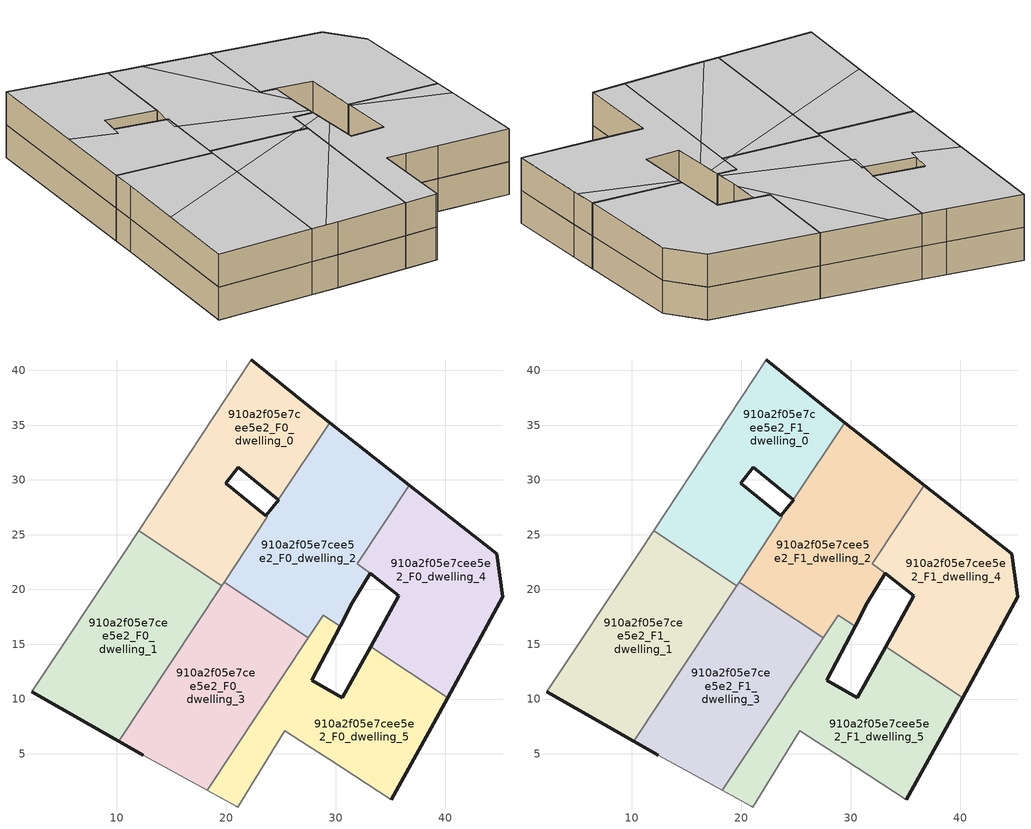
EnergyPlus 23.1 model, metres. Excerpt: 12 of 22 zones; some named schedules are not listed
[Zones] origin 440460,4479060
910a2f05e7cee5e2_F0_dwelling_0
 floor ground (EU_floor_Construction): 23.74,26.63 23.62,26.73 19.95,29.7 21.09,31.15 24.77,28.19 29.43,35.23 27.73,36.57 22.27,40.95 12.01,25.34 19.58,20.33 z0
 wall outside (EU_wall_Construction): 22.27,40.95 27.73,36.57 29.43,35.23 / 24.77,28.19 21.09,31.15 19.95,29.7 23.62,26.73 z0:3
 wall to 910a2f05e7cee5e2_F0_dwelling_1 (EU_wall_Construction): 19.58,20.33 12.01,25.34 z0:3
 wall adiabatic (EU_wall_Construction): 12.01,25.34 22.27,40.95 z0:3
 wall to 910a2f05e7cee5e2_F0_dwelling_2 (EU_wall_Construction): 29.43,35.23 24.77,28.19 / 23.62,26.73 23.74,26.63 19.81,20.68 z0:3
 wall to 910a2f05e7cee5e2_F0_dwelling_3 (EU_wall_Construction): 19.81,20.68 19.58,20.33 z0:3
910a2f05e7cee5e2_F0_dwelling_1
 floor ground (EU_floor_Construction): 10.2,6.16 19.58,20.33 12.01,25.34 10.69,23.33 2.24,10.67 z0
 wall outside (EU_wall_Construction): 10.2,6.16 2.24,10.67 z0:3
 wall adiabatic (EU_wall_Construction): 2.24,10.67 10.69,23.33 12.01,25.34 z0:3
 wall to 910a2f05e7cee5e2_F0_dwelling_3 (EU_wall_Construction): 19.58,20.33 10.2,6.16 z0:3
910a2f05e7cee5e2_F0_dwelling_2
 floor ground (EU_floor_Construction): 31.53,18.77 33.13,21.47 31.98,22.36 36.71,29.51 29.43,35.23 24.78,28.18 23.62,26.73 23.74,26.63 19.81,20.68 27.5,15.59 28.87,17.66 30.4,16.64 z0
 wall outside (EU_wall_Construction): 23.62,26.73 24.78,28.18 / 29.43,35.23 36.71,29.51 / 33.13,21.47 31.53,18.77 30.4,16.64 z0:3; 24.77,28.19,3 24.78,28.18,0 24.77,28.19,0
 wall to 910a2f05e7cee5e2_F0_dwelling_4 (EU_wall_Construction): 36.71,29.51 31.98,22.36 33.13,21.47 z0:3
 wall to 910a2f05e7cee5e2_F0_dwelling_5 (EU_wall_Construction): 30.4,16.64 28.87,17.66 27.5,15.59 z0:3
 wall to 910a2f05e7cee5e2_F0_dwelling_3 (EU_wall_Construction): 27.5,15.59 19.81,20.68 z0:3
910a2f05e7cee5e2_F0_dwelling_3
 floor ground (EU_floor_Construction): 18.29,1.67 27.5,15.59 19.81,20.68 10.2,6.16 12.44,4.89 z0
 wall outside (EU_wall_Construction): 12.44,4.89 10.2,6.16 z0:3
 wall adiabatic (EU_wall_Construction): 18.29,1.67 12.44,4.89 z0:3
 wall to 910a2f05e7cee5e2_F0_dwelling_5 (EU_wall_Construction): 27.5,15.59 18.29,1.67 z0:3
910a2f05e7cee5e2_F0_dwelling_4
 floor ground (EU_floor_Construction): 40.23,10.14 45.26,19.32 44.69,23.24 36.71,29.51 31.98,22.36 35.76,19.42 33.19,14.79 z0
 wall outside (EU_wall_Construction): 33.19,14.79 35.76,19.42 33.13,21.47 / 36.71,29.51 44.69,23.24 45.26,19.32 40.23,10.14 z0:3
 wall to 910a2f05e7cee5e2_F0_dwelling_5 (EU_wall_Construction): 40.23,10.14 33.19,14.79 z0:3
910a2f05e7cee5e2_F0_dwelling_5
 floor ground (EU_floor_Construction): 35.08,0.82 38.94,7.79 40.23,10.14 33.19,14.79 30.61,10.14 27.8,11.72 30.4,16.64 28.87,17.66 18.29,1.67 20.92,0.23 21.05,0.15 25.34,7.12 26.89,6.11 29.4,4.49 z0
 wall outside (EU_wall_Construction): 30.4,16.64 27.8,11.72 30.61,10.14 33.19,14.79 / 40.23,10.14 38.94,7.79 35.08,0.82 z0:3
 wall adiabatic (EU_wall_Construction): 35.08,0.82 29.4,4.49 26.89,6.11 25.34,7.12 21.05,0.15 20.92,0.23 18.29,1.67 z0:3
910a2f05e7cee5e2_F1_dwelling_0
 floor to 910a2f05e7cee5e2_F0_dwelling_0 (EU_floor_Construction): 23.74,26.63 23.62,26.73 19.95,29.7 21.09,31.15 24.77,28.19 29.43,35.23 27.73,36.57 22.27,40.95 12.01,25.34 19.58,20.33 z3
 wall outside (EU_wall_Construction): 22.27,40.95 27.73,36.57 29.43,35.23 / 24.77,28.19 21.09,31.15 19.95,29.7 23.62,26.73 z3:6
 wall to 910a2f05e7cee5e2_F1_dwelling_1 (EU_wall_Construction): 19.58,20.33 12.01,25.34 z3:6
 wall adiabatic (EU_wall_Construction): 12.01,25.34 22.27,40.95 z3:6
 wall to 910a2f05e7cee5e2_F1_dwelling_2 (EU_wall_Construction): 29.43,35.23 24.77,28.19 / 23.62,26.73 23.74,26.63 19.81,20.68 z3:6
 wall to 910a2f05e7cee5e2_F1_dwelling_3 (EU_wall_Construction): 19.81,20.68 19.58,20.33 z3:6
 ceiling to 910a2f05e7cee5e2_F2_dwelling_1 (EU_floor_Construction): 19.95,29.7 23.62,26.73 22.63,25.48 22.84,25.27 19.58,20.33 12.01,25.34 16.43,32.07 19.36,28.95 z6
 ceiling to 910a2f05e7cee5e2_F2_dwelling_0 (EU_floor_Construction): 27.73,36.57 29.43,35.23 24.77,28.19 21.09,31.15 19.95,29.7 19.36,28.96 16.43,32.07 22.27,40.95 z6; 23.74,26.63 22.84,25.27 22.63,25.48 23.62,26.73 z6
 roof outside (EU_roof_Construction): 19.95,29.7 23.62,26.73 22.63,25.48 23.62,26.73 19.95,29.7 19.36,28.95 16.43,32.07 19.36,28.96 z6
910a2f05e7cee5e2_F1_dwelling_1
 floor to 910a2f05e7cee5e2_F0_dwelling_1 (EU_floor_Construction): 10.2,6.16 19.58,20.33 12.01,25.34 10.69,23.33 2.24,10.67 z3
 wall outside (EU_wall_Construction): 10.2,6.16 2.24,10.67 z3:6
 wall adiabatic (EU_wall_Construction): 2.24,10.67 10.69,23.33 12.01,25.34 z3:6
 wall to 910a2f05e7cee5e2_F1_dwelling_3 (EU_wall_Construction): 19.58,20.33 10.2,6.16 z3:6
 ceiling to 910a2f05e7cee5e2_F2_dwelling_2 (EU_floor_Construction): 17.23,16.79 10.2,6.16 2.24,10.67 6.82,17.53 z6
 ceiling to 910a2f05e7cee5e2_F2_dwelling_1 (EU_floor_Construction): 19.58,20.33 17.23,16.79 6.82,17.53 10.69,23.33 12.01,25.34 z6
910a2f05e7cee5e2_F1_dwelling_2
 floor to 910a2f05e7cee5e2_F0_dwelling_2 (EU_floor_Construction): 31.53,18.77 33.13,21.47 31.98,22.36 36.71,29.51 29.43,35.23 24.78,28.18 23.62,26.73 23.74,26.63 19.81,20.68 27.5,15.59 28.87,17.66 30.4,16.64 z3
 wall outside (EU_wall_Construction): 23.62,26.73 24.78,28.18 / 29.43,35.23 36.71,29.51 / 33.13,21.47 31.53,18.77 30.4,16.64 z3:6; 24.77,28.19,6 24.78,28.18,3 24.77,28.19,3
 wall to 910a2f05e7cee5e2_F1_dwelling_4 (EU_wall_Construction): 36.71,29.51 31.98,22.36 33.13,21.47 z3:6
 wall to 910a2f05e7cee5e2_F1_dwelling_5 (EU_wall_Construction): 30.4,16.64 28.87,17.66 27.5,15.59 z3:6
 wall to 910a2f05e7cee5e2_F1_dwelling_3 (EU_wall_Construction): 27.5,15.59 19.81,20.68 z3:6
 ceiling to 910a2f05e7cee5e2_F2_dwelling_1 (EU_floor_Construction): 22.84,25.27 30.6,17.02 30.4,16.64 28.87,17.66 27.79,16.03 26.73,16.1 19.81,20.68 z6
 ceiling to 910a2f05e7cee5e2_F2_dwelling_0 (EU_floor_Construction): 31.81,33.36 31.81,19.24 31.53,18.77 30.6,17.02 22.84,25.27 23.74,26.63 23.62,26.73 24.77,28.19 29.43,35.23 z6
 ceiling to 910a2f05e7cee5e2_F2_dwelling_2 (EU_floor_Construction): 27.79,16.03 27.5,15.59 26.73,16.1 z6
 ceiling to 910a2f05e7cee5e2_F2_dwelling_4 (EU_floor_Construction): 36.71,29.51 31.98,22.36 33.13,21.47 31.81,19.24 31.81,33.36 z6
910a2f05e7cee5e2_F1_dwelling_3
 floor to 910a2f05e7cee5e2_F0_dwelling_3 (EU_floor_Construction): 18.29,1.67 27.5,15.59 19.81,20.68 10.2,6.16 12.44,4.89 z3
 wall outside (EU_wall_Construction): 12.44,4.89 10.2,6.16 z3:6
 wall adiabatic (EU_wall_Construction): 18.29,1.67 12.44,4.89 z3:6
 wall to 910a2f05e7cee5e2_F1_dwelling_5 (EU_wall_Construction): 27.5,15.59 18.29,1.67 z3:6
 ceiling to 910a2f05e7cee5e2_F2_dwelling_3 (EU_floor_Construction): 25.49,12.55 18.29,1.67 12.44,4.89 11.44,5.46 z6
 ceiling to 910a2f05e7cee5e2_F2_dwelling_2 (EU_floor_Construction): 26.73,16.1 27.5,15.59 25.49,12.55 11.44,5.46 10.2,6.16 17.23,16.79 z6
 ceiling to 910a2f05e7cee5e2_F2_dwelling_1 (EU_floor_Construction): 26.73,16.1 17.23,16.79 19.81,20.68 z6
910a2f05e7cee5e2_F1_dwelling_4
 floor to 910a2f05e7cee5e2_F0_dwelling_4 (EU_floor_Construction): 40.23,10.14 45.26,19.32 44.69,23.24 36.71,29.51 31.98,22.36 35.76,19.42 33.19,14.79 z3
 wall outside (EU_wall_Construction): 33.19,14.79 35.76,19.42 33.13,21.47 / 36.71,29.51 44.69,23.24 45.26,19.32 40.23,10.14 z3:6
 wall to 910a2f05e7cee5e2_F1_dwelling_5 (EU_wall_Construction): 40.23,10.14 33.19,14.79 z3:6
 ceiling to 910a2f05e7cee5e2_F2_dwelling_4 (EU_floor_Construction): 44.69,23.24 45.26,19.32 40.23,10.14 33.19,14.79 35.76,19.42 31.98,22.36 36.71,29.51 z6
910a2f05e7cee5e2_F1_dwelling_5
 floor to 910a2f05e7cee5e2_F0_dwelling_5 (EU_floor_Construction): 35.08,0.82 38.94,7.79 40.23,10.14 33.19,14.79 30.61,10.14 27.8,11.72 30.4,16.64 28.87,17.66 18.29,1.67 20.92,0.23 21.05,0.15 25.34,7.12 26.89,6.11 29.4,4.49 z3
 wall outside (EU_wall_Construction): 30.4,16.64 27.8,11.72 30.61,10.14 33.19,14.79 / 40.23,10.14 38.94,7.79 35.08,0.82 z3:6
 wall adiabatic (EU_wall_Construction): 35.08,0.82 29.4,4.49 26.89,6.11 25.34,7.12 21.05,0.15 20.92,0.23 18.29,1.67 z3:6
 ceiling to 910a2f05e7cee5e2_F2_dwelling_3 (EU_floor_Construction): 33.03,14.49 39.17,8.19 38.94,7.79 35.08,0.82 29.4,4.49 26.89,6.11 25.34,7.12 21.05,0.15 20.92,0.23 18.29,1.67 25.49,12.55 29.24,14.44 27.8,11.72 30.61,10.14 z6
 ceiling to 910a2f05e7cee5e2_F2_dwelling_1 (EU_floor_Construction): 30.4,16.64 29.99,15.87 27.79,16.03 28.87,17.66 z6
 ceiling to 910a2f05e7cee5e2_F2_dwelling_4 (EU_floor_Construction): 40.23,10.14 39.17,8.19 33.03,14.49 33.19,14.79 z6
 ceiling to 910a2f05e7cee5e2_F2_dwelling_2 (EU_floor_Construction): 29.99,15.87 29.24,14.44 25.49,12.55 27.79,16.03 z6
[Building]
EU S2 Campaign: North Axis=0; Terrain=City; Solar Distribution=FullExterior
[Site:Location]
Madrid: Latitude=40.5; Longitude=-3.5; Time Zone=1; Elevation=609
[SizingPeriod:WeatherFileDays]
AnnualSizingPeriod: Begin Month=1; Begin Day of Month=1; End Month=12; End Day of Month=31; Day of Week for Start Day=Monday; Use Weather File Daylight Saving Period=No; Use Weather File Rain and Snow Indicators=No
[MATERIAL]
EU_InternalMass_Material: Roughness=MediumRough; Thickness=0.1; Conductivity=1; Density=1800; Specific Heat=900; Thermal Absorptance=0.9; Solar Absorptance=0.7; Visible Absorptance=0.7
[MATERIAL:NOMASS] Roughness=MediumRough; Thermal Absorptance=0.9; Solar Absorptance=0.7; Visible Absorptance=0.7
Name | Thermal Resistance
EU_wall_NoMass | 0.459673
EU_roof_NoMass | 0.495815
EU_floor_NoMass | 0.788942
[CONSTRUCTION]
EU_wall_Construction: EU_wall_NoMass
EU_roof_Construction: EU_roof_NoMass
EU_floor_Construction: EU_floor_NoMass
EU_InternalMass_Construction: EU_InternalMass_Material
[ZONE] Type=1; Multiplier=1; Ceiling Height=autocalculate; Floor Area=autocalculate; Part of Total Floor Area=Yes
Name | Volume
910a2f05e7cee5e2_F0_dwelling_0 | 471.831
910a2f05e7cee5e2_F1_dwelling_0 | 471.832
910a2f05e7cee5e2_F0_dwelling_1; 910a2f05e7cee5e2_F1_dwelling_1 | 472.259
910a2f05e7cee5e2_F0_dwelling_2; 910a2f05e7cee5e2_F1_dwelling_2 | 499.673
910a2f05e7cee5e2_F0_dwelling_3; 910a2f05e7cee5e2_F1_dwelling_3 | 472.251
910a2f05e7cee5e2_F0_dwelling_4; 910a2f05e7cee5e2_F1_dwelling_4 | 445.102
910a2f05e7cee5e2_F0_dwelling_5; 910a2f05e7cee5e2_F1_dwelling_5 | 472.271
[INTERNALMASS] Construction=EU_InternalMass_Construction
Name | Zone or ZoneList | Surface Area
910a2f05e7cee5e2_F0_dwelling_0_EU_InternalMass | 910a2f05e7cee5e2_F0_dwelling_0 | 157.275
910a2f05e7cee5e2_F0_dwelling_1_EU_InternalMass | 910a2f05e7cee5e2_F0_dwelling_1 | 157.42
910a2f05e7cee5e2_F0_dwelling_2_EU_InternalMass | 910a2f05e7cee5e2_F0_dwelling_2 | 166.615
910a2f05e7cee5e2_F0_dwelling_3_EU_InternalMass | 910a2f05e7cee5e2_F0_dwelling_3 | 157.417
910a2f05e7cee5e2_F0_dwelling_4_EU_InternalMass | 910a2f05e7cee5e2_F0_dwelling_4 | 148.371
910a2f05e7cee5e2_F0_dwelling_5_EU_InternalMass | 910a2f05e7cee5e2_F0_dwelling_5 | 157.424
910a2f05e7cee5e2_F1_dwelling_0_EU_InternalMass | 910a2f05e7cee5e2_F1_dwelling_0 | 157.275
910a2f05e7cee5e2_F1_dwelling_1_EU_InternalMass | 910a2f05e7cee5e2_F1_dwelling_1 | 157.42
910a2f05e7cee5e2_F1_dwelling_2_EU_InternalMass | 910a2f05e7cee5e2_F1_dwelling_2 | 166.615
910a2f05e7cee5e2_F1_dwelling_3_EU_InternalMass | 910a2f05e7cee5e2_F1_dwelling_3 | 157.417
910a2f05e7cee5e2_F1_dwelling_4_EU_InternalMass | 910a2f05e7cee5e2_F1_dwelling_4 | 148.371
910a2f05e7cee5e2_F1_dwelling_5_EU_InternalMass | 910a2f05e7cee5e2_F1_dwelling_5 | 157.424
[OTHEREQUIPMENT] Fuel Type=Electricity; Design Level Calculation Method=Watts/Area; Power per Zone Floor Area=1; Fraction Latent=0; Fraction Radiant=0; Fraction Lost=0; Carbon Dioxide Generation Rate=0; EndUse Subcategory=EU_Step8_InternalGains
Name | Zone or ZoneList or Space or SpaceList | Schedule
EU_Step8_InternalGain_910a2f05e7cee5e2_F0_dwelling_0_f000 | 910a2f05e7cee5e2_F0_dwelling_0 | EU_Step8_GainSchedule_910a2f05e7cee5e2_F0_dwelling_0_f000
EU_Step8_InternalGain_910a2f05e7cee5e2_F0_dwelling_1_f000 | 910a2f05e7cee5e2_F0_dwelling_1 | EU_Step8_GainSchedule_910a2f05e7cee5e2_F0_dwelling_1_f000
EU_Step8_InternalGain_910a2f05e7cee5e2_F0_dwelling_2_f000 | 910a2f05e7cee5e2_F0_dwelling_2 | EU_Step8_GainSchedule_910a2f05e7cee5e2_F0_dwelling_2_f000
EU_Step8_InternalGain_910a2f05e7cee5e2_F0_dwelling_3_f000 | 910a2f05e7cee5e2_F0_dwelling_3 | EU_Step8_GainSchedule_910a2f05e7cee5e2_F0_dwelling_3_f000
EU_Step8_InternalGain_910a2f05e7cee5e2_F0_dwelling_4_f000 | 910a2f05e7cee5e2_F0_dwelling_4 | EU_Step8_GainSchedule_910a2f05e7cee5e2_F0_dwelling_4_f000
EU_Step8_InternalGain_910a2f05e7cee5e2_F0_dwelling_5_f000 | 910a2f05e7cee5e2_F0_dwelling_5 | EU_Step8_GainSchedule_910a2f05e7cee5e2_F0_dwelling_5_f000
EU_Step8_InternalGain_910a2f05e7cee5e2_F1_dwelling_0_f000 | 910a2f05e7cee5e2_F1_dwelling_0 | EU_Step8_GainSchedule_910a2f05e7cee5e2_F1_dwelling_0_f000
EU_Step8_InternalGain_910a2f05e7cee5e2_F1_dwelling_1_f000 | 910a2f05e7cee5e2_F1_dwelling_1 | EU_Step8_GainSchedule_910a2f05e7cee5e2_F1_dwelling_1_f000
EU_Step8_InternalGain_910a2f05e7cee5e2_F1_dwelling_2_f000 | 910a2f05e7cee5e2_F1_dwelling_2 | EU_Step8_GainSchedule_910a2f05e7cee5e2_F1_dwelling_2_f000
EU_Step8_InternalGain_910a2f05e7cee5e2_F1_dwelling_3_f000 | 910a2f05e7cee5e2_F1_dwelling_3 | EU_Step8_GainSchedule_910a2f05e7cee5e2_F1_dwelling_3_f000
EU_Step8_InternalGain_910a2f05e7cee5e2_F1_dwelling_4_f000 | 910a2f05e7cee5e2_F1_dwelling_4 | EU_Step8_GainSchedule_910a2f05e7cee5e2_F1_dwelling_4_f000
EU_Step8_InternalGain_910a2f05e7cee5e2_F1_dwelling_5_f000 | 910a2f05e7cee5e2_F1_dwelling_5 | EU_Step8_GainSchedule_910a2f05e7cee5e2_F1_dwelling_5_f000
[ZONEVENTILATION:DESIGNFLOWRATE] Schedule=EU_AlwaysOn; Design Flow Rate Calculation Method=AirChanges/Hour; Air Changes per Hour=0.719161; Ventilation Type=Natural; Fan Pressure Rise=0; Fan Total Efficiency=1; Constant Term Coefficient=1; Temperature Term Coefficient=0; Velocity Term Coefficient=0; Velocity Squared Term Coefficient=0; Minimum Indoor Temperature=-100; Maximum Indoor Temperature=100; Delta Temperature=-100; Minimum Outdoor Temperature=-100; Maximum Outdoor Temperature=100; Maximum Wind Speed=40
Name | Zone or ZoneList or Space or SpaceList
EU_ConstantAir_910a2f05e7cee5e2_F0_dwelling_0 | 910a2f05e7cee5e2_F0_dwelling_0
EU_ConstantAir_910a2f05e7cee5e2_F0_dwelling_1 | 910a2f05e7cee5e2_F0_dwelling_1
EU_ConstantAir_910a2f05e7cee5e2_F0_dwelling_2 | 910a2f05e7cee5e2_F0_dwelling_2
EU_ConstantAir_910a2f05e7cee5e2_F0_dwelling_3 | 910a2f05e7cee5e2_F0_dwelling_3
EU_ConstantAir_910a2f05e7cee5e2_F0_dwelling_4 | 910a2f05e7cee5e2_F0_dwelling_4
EU_ConstantAir_910a2f05e7cee5e2_F0_dwelling_5 | 910a2f05e7cee5e2_F0_dwelling_5
EU_ConstantAir_910a2f05e7cee5e2_F1_dwelling_0 | 910a2f05e7cee5e2_F1_dwelling_0
EU_ConstantAir_910a2f05e7cee5e2_F1_dwelling_1 | 910a2f05e7cee5e2_F1_dwelling_1
EU_ConstantAir_910a2f05e7cee5e2_F1_dwelling_2 | 910a2f05e7cee5e2_F1_dwelling_2
EU_ConstantAir_910a2f05e7cee5e2_F1_dwelling_3 | 910a2f05e7cee5e2_F1_dwelling_3
EU_ConstantAir_910a2f05e7cee5e2_F1_dwelling_4 | 910a2f05e7cee5e2_F1_dwelling_4
EU_ConstantAir_910a2f05e7cee5e2_F1_dwelling_5 | 910a2f05e7cee5e2_F1_dwelling_5
[HVACTEMPLATE:THERMOSTAT] Constant Heating Setpoint=20; Constant Cooling Setpoint=50
EU_HeatOnly_910a2f05e7cee5e2_F0_dwelling_0; EU_HeatOnly_910a2f05e7cee5e2_F0_dwelling_1; EU_HeatOnly_910a2f05e7cee5e2_F0_dwelling_2; EU_HeatOnly_910a2f05e7cee5e2_F0_dwelling_3; EU_HeatOnly_910a2f05e7cee5e2_F0_dwelling_4; EU_HeatOnly_910a2f05e7cee5e2_F0_dwelling_5; EU_HeatOnly_910a2f05e7cee5e2_F1_dwelling_0; EU_HeatOnly_910a2f05e7cee5e2_F1_dwelling_1; EU_HeatOnly_910a2f05e7cee5e2_F1_dwelling_2; EU_HeatOnly_910a2f05e7cee5e2_F1_dwelling_3; EU_HeatOnly_910a2f05e7cee5e2_F1_dwelling_4; EU_HeatOnly_910a2f05e7cee5e2_F1_dwelling_5; EU_HeatOnly_910a2f05e7cee5e2_F2_dwelling_0; EU_HeatOnly_910a2f05e7cee5e2_F2_dwelling_1; EU_HeatOnly_910a2f05e7cee5e2_F2_dwelling_2; EU_HeatOnly_910a2f05e7cee5e2_F2_dwelling_3; EU_HeatOnly_910a2f05e7cee5e2_F2_dwelling_4; EU_HeatOnly_910a2f05e7cee5e2_F3_dwelling_0; EU_HeatOnly_910a2f05e7cee5e2_F3_dwelling_1; EU_HeatOnly_910a2f05e7cee5e2_F3_dwelling_2; EU_HeatOnly_910a2f05e7cee5e2_F3_dwelling_3; EU_HeatOnly_910a2f05e7cee5e2_F3_dwelling_4
[HVACTEMPLATE:ZONE:IDEALLOADSAIRSYSTEM] System Availability Schedule=EU_AlwaysOn; Maximum Heating Supply Air Temperature=50; Minimum Cooling Supply Air Temperature=13; Maximum Heating Supply Air Humidity Ratio=0.0156; Minimum Cooling Supply Air Humidity Ratio=0.0077; Heating Limit=NoLimit; Cooling Limit=NoLimit; Heating Availability Schedule=EU_AlwaysOn; Cooling Availability Schedule=EU_CoolingOff; Dehumidification Control Type=ConstantSensibleHeatRatio; Cooling Sensible Heat Ratio=0.7; Dehumidification Setpoint=60; Humidification Control Type=None; Humidification Setpoint=30; Outdoor Air Method=None; Outdoor Air Flow Rate per Person=0.00944; Outdoor Air Flow Rate per Zone Floor Area=0; Outdoor Air Flow Rate per Zone=0; Demand Controlled Ventilation Type=None; Outdoor Air Economizer Type=NoEconomizer; Heat Recovery Type=None; Sensible Heat Recovery Effectiveness=0.7; Latent Heat Recovery Effectiveness=0.65
Name | Template Thermostat
910a2f05e7cee5e2_F0_dwelling_0 | EU_HeatOnly_910a2f05e7cee5e2_F0_dwelling_0
910a2f05e7cee5e2_F0_dwelling_1 | EU_HeatOnly_910a2f05e7cee5e2_F0_dwelling_1
910a2f05e7cee5e2_F0_dwelling_2 | EU_HeatOnly_910a2f05e7cee5e2_F0_dwelling_2
910a2f05e7cee5e2_F0_dwelling_3 | EU_HeatOnly_910a2f05e7cee5e2_F0_dwelling_3
910a2f05e7cee5e2_F0_dwelling_4 | EU_HeatOnly_910a2f05e7cee5e2_F0_dwelling_4
910a2f05e7cee5e2_F0_dwelling_5 | EU_HeatOnly_910a2f05e7cee5e2_F0_dwelling_5
910a2f05e7cee5e2_F1_dwelling_0 | EU_HeatOnly_910a2f05e7cee5e2_F1_dwelling_0
910a2f05e7cee5e2_F1_dwelling_1 | EU_HeatOnly_910a2f05e7cee5e2_F1_dwelling_1
910a2f05e7cee5e2_F1_dwelling_2 | EU_HeatOnly_910a2f05e7cee5e2_F1_dwelling_2
910a2f05e7cee5e2_F1_dwelling_3 | EU_HeatOnly_910a2f05e7cee5e2_F1_dwelling_3
910a2f05e7cee5e2_F1_dwelling_4 | EU_HeatOnly_910a2f05e7cee5e2_F1_dwelling_4
910a2f05e7cee5e2_F1_dwelling_5 | EU_HeatOnly_910a2f05e7cee5e2_F1_dwelling_5
